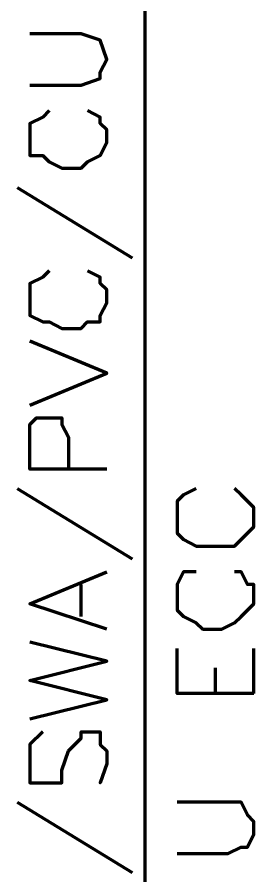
# Model space of a CAD drawing. Header units: inches. Extents: x 16 to 776, y 37 to 575.
# Drawn here: x 113.83 to 120, y 353.08 to 375.43 of the extents above; entities that cross this region are included whole.
import ezdxf

# ---------------------------------------------------------------- set-up
doc = ezdxf.new("R2010")
doc.units = ezdxf.units.IN
doc.header["$MEASUREMENT"] = 0
doc.layers.add('P', color=250, linetype='CONTINUOUS', lineweight=100)

msp = doc.modelspace()

# ---------------------------------------------------------------- linework, layer by layer
at = {"layer": 'P', "color": 0, "linetype": 'Continuous'}
for points in [[(117.167, 312.667), (117.167, 382)], [(114.167, 373.667), (115.5, 373.667), (116, 373.833), (116, 374), (116.167, 374.333), (116.167, 374.333), (116, 374.833), (116, 374.833), (115.5, 375), (114.167, 375)], [(114.667, 373), (114.5, 372.833), (114.167, 372.667), (114.167, 372.5), (114.167, 372.167), (114.167, 371.833), (114.5, 371.833), (114.667, 371.667), (115, 371.5), (115.5, 371.5), (115.667, 371.667), (116, 371.833), (116, 371.833), (116.167, 372.167), (116.167, 372.5), (116, 372.667), (116, 372.833), (115.667, 373)], [(113.833, 371), (116.833, 369.167)], [(114.667, 368.833), (114.5, 368.667), (114.167, 368.5), (114.167, 368.333), (114.167, 368), (114.167, 367.667), (114.5, 367.5), (114.667, 367.5), (115, 367.333), (115.5, 367.333), (115.667, 367.5), (116, 367.5), (116, 367.667), (116.167, 368), (116.167, 368.333), (116, 368.5), (116, 368.667), (115.667, 368.833)], [(114.167, 365.333), (116.167, 366.167), (114.167, 367)], [(116.167, 363.667), (114.167, 363.667), (114.167, 364.5), (114.167, 364.833), (114.333, 365), (114.5, 365), (114.833, 365), (115, 365), (115, 364.833), (115.167, 364.5), (115.167, 363.667)], [(113.833, 363.167), (116.833, 361.333)], [(118.5, 363.167), (118.167, 363), (118, 362.833), (118, 362.667), (118, 362.167), (118, 362), (118.167, 361.833), (118.5, 361.667), (118.667, 361.667), (119.167, 361.667), (119.5, 361.667), (119.667, 361.833), (119.833, 362), (120, 362.167), (120, 362.667), (119.833, 362.833), (119.667, 363), (119.5, 363.167)], [(116.167, 359.5), (114.167, 360.167), (116.167, 361)], [(118.5, 361), (118.167, 361), (118, 360.667), (118, 360.667), (118, 360.167), (118, 360), (118.167, 359.833), (118.5, 359.667), (118.667, 359.5), (119.167, 359.5), (119.5, 359.667), (119.667, 359.833), (119.833, 360), (120, 360.167), (120, 360.667), (119.833, 360.667), (119.667, 361), (119.5, 361)], [(115.5, 359.833), (115.5, 360.667)], [(114.167, 357.167), (116.167, 357.667), (114.167, 358.167), (116.167, 358.667), (114.167, 359.167)], [(120, 357.833), (118, 357.833), (118, 359)], [(120, 357.833), (120, 359)], [(119, 357.833), (119, 358.5)], [(114.5, 356.833), (114.167, 356.5), (114.167, 356.333), (114.167, 356), (114.167, 355.5), (114.5, 355.5), (114.667, 355.5), (114.833, 355.5), (115, 355.5), (115, 355.833), (115.167, 356.333), (115.333, 356.5), (115.5, 356.667), (115.5, 356.833), (116, 356.833), (116, 356.5), (116.167, 356.333), (116.167, 356), (116, 355.5), (116, 355.5)], [(113.833, 355), (116.833, 353.167)], [(118, 353.667), (119.333, 353.667), (119.667, 353.833), (119.833, 353.833), (120, 354.167), (120, 354.5), (119.833, 354.667), (119.667, 355), (119.333, 355), (118, 355)]]:
    msp.add_lwpolyline(points, dxfattribs=at)

doc.saveas('drawing.dxf')
